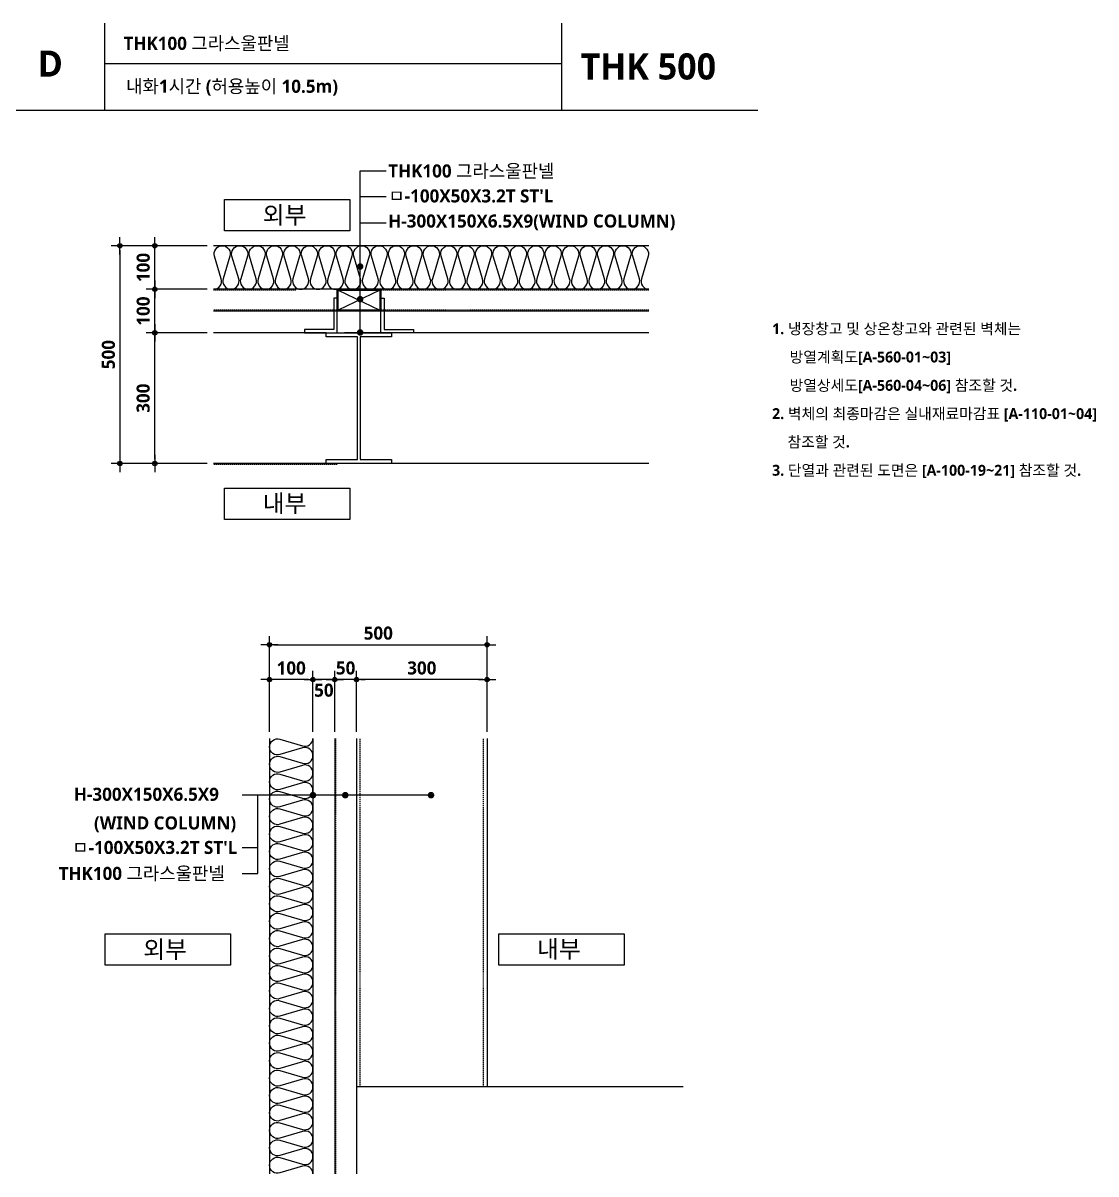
# Model space of a CAD drawing. Extents: x 200 to 24872, y 200 to 5740.
# Drawn here: x 5607 to 8072, y 3098 to 5740 of the extents above; entities that cross this region are included whole.
import ezdxf
from ezdxf.enums import TextEntityAlignment as Align

# ---------------------------------------------------------------- set-up
doc = ezdxf.new("R2010")
doc.units = 0
doc.header["$LTSCALE"] = 10
doc.header["$MEASUREMENT"] = 0
doc.header["$PDSIZE"] = -2
doc.linetypes.add('HID', pattern=[2.3, 1.5, -0.8])
doc.layers.get('0').update_dxf_attribs({"linetype": 'CONTINUOUS'})
doc.layers.get('Defpoints').update_dxf_attribs({"color": 143, "linetype": 'CONTINUOUS'})
for name, color, linetype in [('0STL', 3, 'CONTINUOUS'), ('A-ANNO-GRA1', 7, 'CONTINUOUS'), ('A-ANNO-LEAD', 4, 'CONTINUOUS'), ('A-ANNO-TEXT1', 7, 'CONTINUOUS'), ('A-CON', 2, 'CONTINUOUS'), ('A-DIM', 7, 'CONTINUOUS'), ('A-insul', 251, 'CONTINUOUS'), ('A-LEADER', 7, 'CONTINUOUS'), ('A-ST-AXIS-BUB', 7, 'CONTINUOUS'), ('A-ST-AXIS-DIM', 7, 'CONTINUOUS'), ('A-STEEL', 7, 'CONTINUOUS'), ('A-WALL-GW', 4, 'CONTINUOUS')]:
    doc.layers.add(name, color=color, linetype=linetype)
doc.styles.add('2020음성 1차', font='NanumGothicBold.ttf')
doc.dimstyles.new('RI-DOT-150', dxfattribs={"dimscale": 150, "dimtxt": 3, "dimasz": 1, "dimexe": 2, "dimexo": 2, "dimgap": 1, "dimtad": 1, "dimdec": 0, "dimzin": 9, "dimdsep": 46, "dimtxsty": '2020음성 1차', "dimcen": 0, "dimclrd": 256, "dimclre": 256, "dimclrt": 3, "dimadec": 0, "dimazin": 0, "dimtm": 1e-09, "dimtfac": 1, "dimtdec": 0, "dimtix": 1, "dimtmove": 2, "dimatfit": 3, "dimfxl": 1.25, "dimtolj": 1, "dimtzin": 0, "dimlwd": -1, "dimlwe": -1, "dimarcsym": 0})

# ---------------------------------------------------------------- blocks, each defined once
blk = doc.blocks.new('각-50X100')
at = {"layer": 'A-STEEL', "color": 1}
for p, q in [((-22.7, -2.3), (22.7, -97.7)), ((-22.7, -97.7), (22.7, -2.3))]:
    blk.add_line(p, q, dxfattribs=at)
at = {"layer": 'A-STEEL'}
blk.add_lwpolyline([(-25, 0), (25, 0), (25, -100), (-25, -100)], close=True, dxfattribs=at)
at = {"layer": 'A-STEEL', "color": 251}
blk.add_lwpolyline([(-22.7, -2.3), (22.7, -2.3), (22.7, -97.7), (-22.7, -97.7)], close=True, dxfattribs=at)
blk = doc.blocks.new('DIMDOT')
at = {"layer": 'A-DIM', "color": 7, "linetype": 'Continuous'}
blk.add_line((-2, 0), (2, 0), dxfattribs=at)
for radius in [0.5, 0.25]:
    blk.add_circle((0, 0), radius, dxfattribs=at)
blk = doc.blocks.new('*D10')
at = {"layer": 'A-ST-AXIS-DIM'}
for p, q in [((6030, 5228.7), (5810, 5228.7)), ((5830, 5218.7), (5830, 4738.7)), ((6030, 4728.7), (5810, 4728.7))]:
    blk.add_line(p, q, dxfattribs=at)
at = {"layer": 'Defpoints', "color": 0}
for p in [(6045, 5228.7), (5830, 4728.7), (6045, 4728.7)]:
    blk.add_point(p, dxfattribs=at)
at = {"layer": 'A-ST-AXIS-DIM', "linetype": 'ByBlock', "xscale": 10, "yscale": 10, "zscale": 10}
for p, rotation in [((5830, 5228.7), 90), ((5830, 4728.7), 270)]:
    blk.add_blockref('DIMDOT', p, dxfattribs=dict(at, rotation=rotation))
at = {"layer": 'A-ST-AXIS-DIM', "color": 3, "ltscale": 10, "insert": (5803.5, 4978.7), "char_height": 30, "attachment_point": 5, "rotation": 90, "style": '2020음성 1차'}
blk.add_mtext('\\A1;500', dxfattribs=at)
blk = doc.blocks.new('*D11')
at = {"layer": 'A-ST-AXIS-DIM'}
for p, q in [((6030, 5028.7), (5890, 5028.7)), ((5910, 4738.7), (5910, 5018.7)), ((6030, 4728.7), (5890, 4728.7))]:
    blk.add_line(p, q, dxfattribs=at)
at = {"layer": 'Defpoints', "color": 0}
for p in [(5910, 5028.7), (6045, 5028.7), (6045, 4728.7)]:
    blk.add_point(p, dxfattribs=at)
at = {"layer": 'A-ST-AXIS-DIM', "linetype": 'ByBlock', "xscale": 10, "yscale": 10, "zscale": 10}
for p, rotation in [((5910, 5028.7), 90), ((5910, 4728.7), 270)]:
    blk.add_blockref('DIMDOT', p, dxfattribs=dict(at, rotation=rotation))
at = {"layer": 'A-ST-AXIS-DIM', "color": 3, "ltscale": 10, "insert": (5883.4, 4878.7), "char_height": 30, "attachment_point": 5, "rotation": 90, "style": '2020음성 1차'}
blk.add_mtext('\\A1;300', dxfattribs=at)
blk = doc.blocks.new('*D12')
at = {"layer": 'A-ST-AXIS-DIM'}
for p, q in [((6030, 5128.7), (5890, 5128.7)), ((5910, 5038.7), (5910, 5118.7)), ((6030, 5028.7), (5890, 5028.7))]:
    blk.add_line(p, q, dxfattribs=at)
at = {"layer": 'Defpoints', "color": 0}
for p in [(5910, 5128.7), (6045, 5128.7), (6045, 5028.7)]:
    blk.add_point(p, dxfattribs=at)
at = {"layer": 'A-ST-AXIS-DIM', "linetype": 'ByBlock', "xscale": 10, "yscale": 10, "zscale": 10}
for p, rotation in [((5910, 5128.7), 90), ((5910, 5028.7), 270)]:
    blk.add_blockref('DIMDOT', p, dxfattribs=dict(at, rotation=rotation))
at = {"layer": 'A-ST-AXIS-DIM', "color": 3, "ltscale": 10, "insert": (5883.5, 5078.7), "char_height": 30, "attachment_point": 5, "rotation": 90, "style": '2020음성 1차'}
blk.add_mtext('\\A1;100', dxfattribs=at)
blk = doc.blocks.new('*D13')
at = {"layer": 'A-ST-AXIS-DIM'}
for p, q in [((6030, 5228.7), (5890, 5228.7)), ((5910, 5138.7), (5910, 5218.7)), ((6030, 5128.7), (5890, 5128.7))]:
    blk.add_line(p, q, dxfattribs=at)
at = {"layer": 'Defpoints', "color": 0}
for p in [(5910, 5228.7), (6045, 5228.7), (6045, 5128.7)]:
    blk.add_point(p, dxfattribs=at)
at = {"layer": 'A-ST-AXIS-DIM', "linetype": 'ByBlock', "xscale": 10, "yscale": 10, "zscale": 10}
for p, rotation in [((5910, 5228.7), 90), ((5910, 5128.7), 270)]:
    blk.add_blockref('DIMDOT', p, dxfattribs=dict(at, rotation=rotation))
at = {"layer": 'A-ST-AXIS-DIM', "color": 3, "ltscale": 10, "insert": (5883.5, 5178.7), "char_height": 30, "attachment_point": 5, "rotation": 90, "style": '2020음성 1차'}
blk.add_mtext('\\A1;100', dxfattribs=at)
blk = doc.blocks.new('SYM-DOT')
at = {"layer": 'A-LEADER', "const_width": 7.5}
blk.add_lwpolyline([(-7.1, 1.8, 1), (0.4, 1.8, 1)], format="xyb", close=True, dxfattribs=at)
blk = doc.blocks.new('*D14')
at = {"layer": 'A-ST-AXIS-DIM'}
for p, q in [((6173.4, 4112.7), (6173.4, 4332.7)), ((6183.4, 4312.7), (6663.4, 4312.7)), ((6673.4, 4112.7), (6673.4, 4332.7))]:
    blk.add_line(p, q, dxfattribs=at)
at = {"layer": 'Defpoints', "color": 0}
for p in [(6673.4, 4312.7), (6173.4, 4097.7), (6673.4, 4097.7)]:
    blk.add_point(p, dxfattribs=at)
at = {"layer": 'A-ST-AXIS-DIM', "linetype": 'ByBlock', "xscale": 10, "yscale": 10, "zscale": 10, "rotation": 180}
blk.add_blockref('DIMDOT', (6173.4, 4312.7), dxfattribs=at)
at = {"layer": 'A-ST-AXIS-DIM', "linetype": 'ByBlock', "xscale": 10, "yscale": 10, "zscale": 10}
blk.add_blockref('DIMDOT', (6673.4, 4312.7), dxfattribs=at)
at = {"layer": 'A-ST-AXIS-DIM', "color": 3, "ltscale": 10, "insert": (6423.4, 4339.2), "char_height": 30, "attachment_point": 5, "style": '2020음성 1차'}
blk.add_mtext('\\A1;500', dxfattribs=at)
blk = doc.blocks.new('*D15')
at = {"layer": 'A-ST-AXIS-DIM'}
for p, q in [((6373.4, 4112.7), (6373.4, 4252.7)), ((6663.4, 4232.7), (6383.4, 4232.7)), ((6673.4, 4112.7), (6673.4, 4252.7))]:
    blk.add_line(p, q, dxfattribs=at)
at = {"layer": 'Defpoints', "color": 0}
for p in [(6373.4, 4232.7), (6373.4, 4097.7), (6673.4, 4097.7)]:
    blk.add_point(p, dxfattribs=at)
at = {"layer": 'A-ST-AXIS-DIM', "linetype": 'ByBlock', "xscale": 10, "yscale": 10, "zscale": 10, "rotation": 180}
blk.add_blockref('DIMDOT', (6373.4, 4232.7), dxfattribs=at)
at = {"layer": 'A-ST-AXIS-DIM', "linetype": 'ByBlock', "xscale": 10, "yscale": 10, "zscale": 10}
blk.add_blockref('DIMDOT', (6673.4, 4232.7), dxfattribs=at)
at = {"layer": 'A-ST-AXIS-DIM', "color": 3, "ltscale": 10, "insert": (6523.4, 4259.2), "char_height": 30, "attachment_point": 5, "style": '2020음성 1차'}
blk.add_mtext('\\A1;300', dxfattribs=at)
blk = doc.blocks.new('*D16')
at = {"layer": 'A-ST-AXIS-DIM'}
for p, q in [((6313.4, 4232.7), (6303.4, 4232.7)), ((6323.4, 4112.7), (6323.4, 4252.7)), ((6373.4, 4232.7), (6323.4, 4232.7)), ((6373.4, 4112.7), (6373.4, 4252.7)), ((6383.4, 4232.7), (6393.4, 4232.7))]:
    blk.add_line(p, q, dxfattribs=at)
at = {"layer": 'Defpoints', "color": 0}
for p in [(6323.4, 4232.7), (6323.4, 4097.7), (6373.4, 4097.7)]:
    blk.add_point(p, dxfattribs=at)
at = {"layer": 'A-ST-AXIS-DIM', "linetype": 'ByBlock', "xscale": 10, "yscale": 10, "zscale": 10}
blk.add_blockref('DIMDOT', (6323.4, 4232.7), dxfattribs=at)
at = {"layer": 'A-ST-AXIS-DIM', "linetype": 'ByBlock', "xscale": 10, "yscale": 10, "zscale": 10, "rotation": 180}
blk.add_blockref('DIMDOT', (6373.4, 4232.7), dxfattribs=at)
at = {"layer": 'A-ST-AXIS-DIM', "color": 3, "ltscale": 10, "insert": (6348.4, 4259.2), "char_height": 30, "attachment_point": 5, "style": '2020음성 1차'}
blk.add_mtext('\\A1;50', dxfattribs=at)
blk = doc.blocks.new('*D17')
at = {"layer": 'A-ST-AXIS-DIM'}
for p, q in [((6173.4, 4112.7), (6173.4, 4252.7)), ((6263.4, 4232.7), (6183.4, 4232.7)), ((6273.4, 4112.7), (6273.4, 4252.7))]:
    blk.add_line(p, q, dxfattribs=at)
at = {"layer": 'Defpoints', "color": 0}
for p in [(6173.4, 4232.7), (6173.4, 4097.7), (6273.4, 4097.7)]:
    blk.add_point(p, dxfattribs=at)
at = {"layer": 'A-ST-AXIS-DIM', "linetype": 'ByBlock', "xscale": 10, "yscale": 10, "zscale": 10, "rotation": 180}
blk.add_blockref('DIMDOT', (6173.4, 4232.7), dxfattribs=at)
at = {"layer": 'A-ST-AXIS-DIM', "linetype": 'ByBlock', "xscale": 10, "yscale": 10, "zscale": 10}
blk.add_blockref('DIMDOT', (6273.4, 4232.7), dxfattribs=at)
at = {"layer": 'A-ST-AXIS-DIM', "color": 3, "ltscale": 10, "insert": (6223.4, 4259.1), "char_height": 30, "attachment_point": 5, "style": '2020음성 1차'}
blk.add_mtext('\\A1;100', dxfattribs=at)
blk = doc.blocks.new('*D36')
at = {"layer": 'A-ST-AXIS-DIM'}
for p, q in [((6263.4, 4232.7), (6253.4, 4232.7)), ((6273.4, 4112.7), (6273.4, 4252.7)), ((6323.4, 4232.7), (6273.4, 4232.7)), ((6323.4, 4112.7), (6323.4, 4252.7)), ((6333.4, 4232.7), (6343.4, 4232.7))]:
    blk.add_line(p, q, dxfattribs=at)
at = {"layer": 'Defpoints', "color": 0}
for p in [(6273.4, 4232.7), (6273.4, 4097.7), (6323.4, 4097.7)]:
    blk.add_point(p, dxfattribs=at)
at = {"layer": 'A-ST-AXIS-DIM', "linetype": 'ByBlock', "xscale": 10, "yscale": 10, "zscale": 10}
blk.add_blockref('DIMDOT', (6273.4, 4232.7), dxfattribs=at)
at = {"layer": 'A-ST-AXIS-DIM', "linetype": 'ByBlock', "xscale": 10, "yscale": 10, "zscale": 10, "rotation": 180}
blk.add_blockref('DIMDOT', (6323.4, 4232.7), dxfattribs=at)
at = {"layer": 'A-ST-AXIS-DIM', "color": 3, "ltscale": 10, "insert": (6298.4, 4208.2), "char_height": 30, "attachment_point": 5, "style": '2020음성 1차'}
blk.add_mtext('\\A1;50', dxfattribs=at)

msp = doc.modelspace()

# ---------------------------------------------------------------- linework, layer by layer
at = {"layer": '0STL'}
msp.add_lwpolyline([(6304, 4728.7), (6304, 4737.7), (6376, 4737.7), (6376, 5019.7), (6304, 5019.7), (6304, 5028.7), (6454, 5028.7), (6454, 5019.7), (6382, 5019.7), (6382, 4737.7), (6454, 4737.7), (6454, 4728.7)], close=True, dxfattribs=at)
at = {"layer": 'A-ANNO-GRA1'}
for p, q in [((5795, 5540), (5795, 5740)), ((6845, 5540), (6845, 5740)), ((5795, 5646.7), (6845, 5646.7)), ((200, 5540), (7295, 5540))]:
    msp.add_line(p, q, dxfattribs=at)
at = {"layer": 'A-ANNO-LEAD'}
for p, q in [((6441.8, 5340.8), (6381.8, 5340.8)), ((6441.8, 5280.8), (6381.8, 5280.8)), ((6146.9, 3787.3), (6146.9, 3967.3)), ((6110.9, 3847.3), (6146.9, 3847.3)), ((6110.9, 3787.3), (6146.9, 3787.3))]:
    msp.add_line(p, q, dxfattribs=at)
for points in [[(6381.8, 5028.7), (6381.8, 5400.8), (6441.8, 5400.8)], [(6548.2, 3967.3), (6213, 3967.3), (6110.9, 3967.3)]]:
    msp.add_lwpolyline(points, dxfattribs=at)
at = {"layer": 'A-CON'}
for p, q in [((7124, 3297.7), (6373.4, 3297.7)), ((6373.4, 3297.7), (6373.4, 3097.7))]:
    msp.add_line(p, q, dxfattribs=at)
at = {"layer": 'A-insul'}
for points in [[(6045, 5128.7, 0.509267), (6045, 5128.7, 0.509267), (6062.6, 5152.9), (6047.3, 5204.4, -0.509267), (6065, 5228.7, -0.509267), (6082.6, 5204.4), (6067.3, 5152.9, 0.509267), (6085, 5128.7, 0.509267), (6102.7, 5152.9), (6087.3, 5204.4, -0.509267), (6105, 5228.7, -0.509267), (6122.7, 5204.4), (6107.3, 5152.9, 0.509267), (6125, 5128.7, 0.509267), (6142.7, 5152.9), (6127.4, 5204.4, -0.509267), (6145, 5228.7, -0.509267), (6162.7, 5204.4), (6147.4, 5152.9, 0.509267), (6165, 5128.7, 0.509267), (6182.7, 5152.9), (6167.4, 5204.4, -0.509267), (6185, 5228.7, -0.509267), (6202.7, 5204.4), (6187.4, 5152.9, 0.509267), (6205, 5128.7, 0.509267), (6222.7, 5152.9), (6207.4, 5204.4, -0.509267), (6225.1, 5228.7, -0.509267), (6242.7, 5204.4), (6227.4, 5152.9, 0.509267), (6245.1, 5128.7, 0.509267), (6262.7, 5152.9), (6247.4, 5204.4, -0.509267), (6265.1, 5228.7, -0.509267), (6282.7, 5204.4), (6267.4, 5152.9, 0.509267), (6285.1, 5128.7, 0.509267), (6302.8, 5152.9), (6287.4, 5204.4, -0.509267), (6305.1, 5228.7, -0.509267), (6322.8, 5204.4), (6307.4, 5152.9, 0.509267), (6325.1, 5128.7, 0.509267), (6342.8, 5152.9), (6327.5, 5204.4, -0.509267), (6345.1, 5228.7, -0.509267), (6362.8, 5204.4), (6347.5, 5152.9, 0.509267), (6365.1, 5128.7, 0.509267), (6382.8, 5152.9), (6367.5, 5204.4, -0.509267), (6385.1, 5228.7, -0.509267), (6402.8, 5204.4), (6387.5, 5152.9, 0.509267), (6405.1, 5128.7, 0.509267), (6422.8, 5152.9), (6407.5, 5204.4, -0.509267), (6425.2, 5228.7, -0.509267), (6442.8, 5204.4), (6427.5, 5152.9, 0.509267), (6445.2, 5128.7, 0.509267), (6462.8, 5152.9), (6447.5, 5204.4, -0.509267), (6465.2, 5228.7, -0.509267), (6482.8, 5204.4), (6467.5, 5152.9, 0.509267), (6485.2, 5128.7, 0.509267), (6502.9, 5152.9), (6487.5, 5204.4, -0.509267), (6505.2, 5228.7, -0.509267), (6522.9, 5204.4), (6507.5, 5152.9, 0.509267), (6525.2, 5128.7, 0.509267), (6542.9, 5152.9), (6527.6, 5204.4, -0.509267), (6545.2, 5228.7, -0.509267), (6562.9, 5204.4), (6547.6, 5152.9, 0.509267), (6565.2, 5128.7, 0.509267), (6582.9, 5152.9), (6567.6, 5204.4, -0.509267), (6585.2, 5228.7, -0.509267), (6602.9, 5204.4), (6587.6, 5152.9, 0.509267), (6605.2, 5128.7, 0.509267), (6622.9, 5152.9), (6607.6, 5204.4, -0.509267), (6625.3, 5228.7, -0.509267), (6642.9, 5204.4), (6627.6, 5152.9, 0.509267), (6645.3, 5128.7, 0.509267), (6662.9, 5152.9), (6647.6, 5204.4, -0.509267), (6665.3, 5228.7, -0.509267), (6682.9, 5204.4), (6667.6, 5152.9, 0.509267), (6685.3, 5128.7, 0.509267), (6703, 5152.9), (6687.6, 5204.4, -0.509267), (6705.3, 5228.7, -0.509267), (6723, 5204.4), (6707.6, 5152.9, 0.509267), (6725.3, 5128.7, 0.509267), (6743, 5152.9), (6727.7, 5204.4, -0.509267), (6745.3, 5228.7, -0.509267), (6763, 5204.4), (6747.7, 5152.9, 0.509267), (6765.3, 5128.7, 0.509267), (6783, 5152.9), (6767.7, 5204.4, -0.509267), (6785.3, 5228.7, -0.509267), (6803, 5204.4), (6787.7, 5152.9, 0.509267), (6805.3, 5128.7, 0.509267), (6823, 5152.9), (6807.7, 5204.4, -0.509267), (6825.4, 5228.7, -0.509267), (6843, 5204.4), (6827.7, 5152.9, 0.509267), (6845.4, 5128.7, 0.509267), (6863, 5152.9), (6847.7, 5204.4, -0.509267), (6865.4, 5228.7, -0.509267), (6883, 5204.4), (6867.7, 5152.9, 0.509267), (6885.4, 5128.7, 0.509267), (6903.1, 5152.9), (6887.7, 5204.4, -0.509267), (6905.4, 5228.7, -0.509267), (6923.1, 5204.4), (6907.7, 5152.9, 0.509267), (6925.4, 5128.7, 0.509267), (6943.1, 5152.9), (6927.8, 5204.4, -0.509267), (6945.4, 5228.7, -0.509267), (6963.1, 5204.4), (6947.8, 5152.9, 0.509267), (6965.4, 5128.7, 0.509267), (6983.1, 5152.9), (6967.8, 5204.4, -0.509267), (6985.4, 5228.7, -0.509267), (7003.1, 5204.4), (6987.8, 5152.9, 0.509267), (7005.4, 5128.7, 0.509267), (7023.1, 5152.9), (7007.8, 5204.4, -0.509267), (7025.5, 5228.7, -0.509267), (7043.1, 5204.4), (7027.8, 5152.9, 0.500805), (7045, 5128.7)], [(6273.4, 3097.7, 0.509267), (6273.4, 3097.7, 0.509267), (6249.2, 3115.4), (6197.6, 3100, -0.509267), (6173.4, 3117.7, -0.509267), (6197.6, 3135.4), (6249.2, 3120, 0.509267), (6273.4, 3137.7, 0.509267), (6249.2, 3155.4), (6197.6, 3140.1, -0.509267), (6173.4, 3157.7, -0.509267), (6197.6, 3175.4), (6249.2, 3160.1, 0.509267), (6273.4, 3177.7, 0.509267), (6249.2, 3195.4), (6197.6, 3180.1, -0.509267), (6173.4, 3197.7, -0.509267), (6197.6, 3215.4), (6249.2, 3200.1, 0.509267), (6273.4, 3217.7, 0.509267), (6249.2, 3235.4), (6197.6, 3220.1, -0.509267), (6173.4, 3237.8, -0.509267), (6197.6, 3255.4), (6249.2, 3240.1, 0.509267), (6273.4, 3257.8, 0.509267), (6249.2, 3275.4), (6197.6, 3260.1, -0.509267), (6173.4, 3277.8, -0.509267), (6197.6, 3295.4), (6249.2, 3280.1, 0.509267), (6273.4, 3297.8, 0.509267), (6249.2, 3315.5), (6197.6, 3300.1, -0.509267), (6173.4, 3317.8, -0.509267), (6197.6, 3335.5), (6249.2, 3320.1, 0.509267), (6273.4, 3337.8, 0.509267), (6249.2, 3355.5), (6197.6, 3340.2, -0.509267), (6173.4, 3357.8, -0.509267), (6197.6, 3375.5), (6249.2, 3360.2, 0.509267), (6273.4, 3377.8, 0.509267), (6249.2, 3395.5), (6197.6, 3380.2, -0.509267), (6173.4, 3397.8, -0.509267), (6197.6, 3415.5), (6249.2, 3400.2, 0.509267), (6273.4, 3417.8, 0.509267), (6249.2, 3435.5), (6197.6, 3420.2, -0.509267), (6173.4, 3437.9, -0.509267), (6197.6, 3455.5), (6249.2, 3440.2, 0.509267), (6273.4, 3457.9, 0.509267), (6249.2, 3475.5), (6197.6, 3460.2, -0.509267), (6173.4, 3477.9, -0.509267), (6197.6, 3495.5), (6249.2, 3480.2, 0.509267), (6273.4, 3497.9, 0.509267), (6249.2, 3515.6), (6197.6, 3500.2, -0.509267), (6173.4, 3517.9, -0.509267), (6197.6, 3535.6), (6249.2, 3520.2, 0.509267), (6273.4, 3537.9, 0.509267), (6249.2, 3555.6), (6197.6, 3540.3, -0.509267), (6173.4, 3557.9, -0.509267), (6197.6, 3575.6), (6249.2, 3560.3, 0.509267), (6273.4, 3577.9, 0.509267), (6249.2, 3595.6), (6197.6, 3580.3, -0.509267), (6173.4, 3597.9, -0.509267), (6197.6, 3615.6), (6249.2, 3600.3, 0.509267), (6273.4, 3617.9, 0.509267), (6249.2, 3635.6), (6197.6, 3620.3, -0.509267), (6173.4, 3638, -0.509267), (6197.6, 3655.6), (6249.2, 3640.3, 0.509267), (6273.4, 3658, 0.509267), (6249.2, 3675.6), (6197.6, 3660.3, -0.509267), (6173.4, 3678, -0.509267), (6197.6, 3695.6), (6249.2, 3680.3, 0.509267), (6273.4, 3698, 0.509267), (6249.2, 3715.7), (6197.6, 3700.3, -0.509267), (6173.4, 3718, -0.509267), (6197.6, 3735.7), (6249.2, 3720.3, 0.509267), (6273.4, 3738, 0.509267), (6249.2, 3755.7), (6197.6, 3740.4, -0.509267), (6173.4, 3758, -0.509267), (6197.6, 3775.7), (6249.2, 3760.4, 0.509267), (6273.4, 3778, 0.509267), (6249.2, 3795.7), (6197.6, 3780.4, -0.509267), (6173.4, 3798, -0.509267), (6197.6, 3815.7), (6249.2, 3800.4, 0.509267), (6273.4, 3818, 0.509267), (6249.2, 3835.7), (6197.6, 3820.4, -0.509267), (6173.4, 3838.1, -0.509267), (6197.6, 3855.7), (6249.2, 3840.4, 0.509267), (6273.4, 3858.1, 0.509267), (6249.2, 3875.7), (6197.6, 3860.4, -0.509267), (6173.4, 3878.1, -0.509267), (6197.6, 3895.7), (6249.2, 3880.4, 0.509267), (6273.4, 3898.1, 0.509267), (6249.2, 3915.8), (6197.6, 3900.4, -0.509267), (6173.4, 3918.1, -0.509267), (6197.6, 3935.8), (6249.2, 3920.4, 0.509267), (6273.4, 3938.1, 0.509267), (6249.2, 3955.8), (6197.6, 3940.5, -0.509267), (6173.4, 3958.1, -0.509267), (6197.6, 3975.8), (6249.2, 3960.5, 0.509267), (6273.4, 3978.1, 0.509267), (6249.2, 3995.8), (6197.6, 3980.5, -0.509267), (6173.4, 3998.1, -0.509267), (6197.6, 4015.8), (6249.2, 4000.5, 0.509267), (6273.4, 4018.1, 0.509267), (6249.2, 4035.8), (6197.6, 4020.5, -0.509267), (6173.4, 4038.2, -0.509267), (6197.6, 4055.8), (6249.2, 4040.5, 0.509267), (6273.4, 4058.2, 0.509267), (6249.2, 4075.8), (6197.6, 4060.5, -0.509267), (6173.4, 4078.2, -0.509267), (6197.6, 4095.8), (6249.2, 4080.5, 0.500805), (6273.4, 4097.7)]]:
    msp.add_lwpolyline(points, format="xyb", dxfattribs=at)
at = {"layer": 'A-ST-AXIS-BUB'}
for points in [[(6358.1, 5262.6), (6070.1, 5262.6), (6070.1, 5334.6), (6358.1, 5334.6)], [(6358.1, 4599.9), (6070.1, 4599.9), (6070.1, 4671.9), (6358.1, 4671.9)], [(6083.7, 3576.9), (5795.7, 3576.9), (5795.7, 3648.9), (6083.7, 3648.9)], [(6988.1, 3576.9), (6700.1, 3576.9), (6700.1, 3648.9), (6988.1, 3648.9)]]:
    msp.add_lwpolyline(points, close=True, dxfattribs=at)
at = {"layer": 'A-STEEL', "linetype": 'HID', "ltscale": 0.2}
for p, q in [((6234, 5126.4), (6045, 5126.4)), ((7045, 5126.4), (6346, 5126.4)), ((6329, 5081), (6045, 5081)), ((7045, 5081), (6429, 5081)), ((6329, 4726.4), (6045, 4726.4)), ((6325.7, 3097.7), (6325.7, 4097.7)), ((6381.4, 3297.7), (6381.4, 4097.7)), ((6665.4, 3297.7), (6665.4, 4097.7))]:
    msp.add_line(p, q, dxfattribs=at)
at = {"layer": 'A-STEEL'}
for p, q in [((7045, 5078.7), (6045, 5078.7)), ((6304, 5028.7), (6045, 5028.7)), ((7045, 5028.7), (6346, 5028.7)), ((6304, 4728.7), (6045, 4728.7)), ((7045, 4728.7), (6346, 4728.7)), ((6373.4, 4097.7), (6373.4, 3297.7)), ((6673.4, 4097.7), (6673.4, 3297.7))]:
    msp.add_line(p, q, dxfattribs=at)
at = {"layer": 'A-STEEL', "ltscale": 6}
for points in [[(6254, 5028.7), (6329, 5028.7), (6329, 5108.7), (6321, 5108.7), (6321, 5036.7), (6254, 5036.7), (6254, 5028.7)], [(6504, 5028.7), (6429, 5028.7), (6429, 5108.7), (6437, 5108.7), (6437, 5036.7), (6504, 5036.7), (6504, 5028.7)]]:
    msp.add_lwpolyline(points, dxfattribs=at)
at = {"layer": 'A-WALL-GW'}
for p, q in [((7045, 5228.7), (6045, 5228.7)), ((7045, 5128.7), (6045, 5128.7)), ((6173.4, 4097.7), (6173.4, 3097.7)), ((6273.4, 4097.7), (6273.4, 3097.7)), ((6323.4, 4097.7), (6323.4, 3097.7))]:
    msp.add_line(p, q, dxfattribs=at)

# ---------------------------------------------------------------- block references
at = {"rotation": 270}
msp.add_blockref('각-50X100', (6429, 5103.7), dxfattribs=at)
at = {"layer": 'A-ANNO-LEAD'}
for p in [(6385.1, 5179.2), (6385.1, 5104.2), (6385.1, 5027.8), (6276.7, 3965.5), (6350.9, 3965.5), (6547.8, 3965.5)]:
    msp.add_blockref('SYM-DOT', p, dxfattribs=at)

# ---------------------------------------------------------------- texts
at = {"layer": 'A-ANNO-TEXT1', "style": '2020음성 1차'}
for s, height, p in [('THK100 그라스울판넬', 30, (5838.3, 5693.4)), ('THK100 그라스울판넬', 30, (6446.3, 5400.4)), ("ㅁ-100X50X3.2T ST'L", 30, (6446.3, 5343.1)), ('H-300X150X6.5X9(WIND COLUMN)', 30, (6446.3, 5285.4)), ('1. 냉장창고 및 상온창고와 관련된 벽체는 ', 25, (7328, 5038.2)), ('방열계획도[A-560-01~03]', 25, (7368.3, 4973.2)), ('방열상세도[A-560-04~06] 참조할 것.', 25, (7368.3, 4908.2)), ('2. 벽체의 최종마감은 실내재료마감표 [A-110-01~04] ', 25, (7328, 4843.2)), ('참조할 것. ', 25, (7363.3, 4778.2)), ('3. 단열과 관련된 도면은 [A-100-19~21] 참조할 것.', 25, (7328, 4713.2)), ('H-300X150X6.5X9', 30, (5724.3, 3969.4)), ('THK100 그라스울판넬', 30, (5689.2, 3787.7))]:
    msp.add_text(s, height=height, dxfattribs=at).set_placement(p, align=Align.MIDDLE_LEFT)
msp.add_text('D', height=60, dxfattribs=at).set_placement((5670, 5646.7), align=Align.MIDDLE)
msp.add_text('THK 500', height=60, dxfattribs=at).set_placement((7043.7, 5610.3), align=Align.CENTER)
for s, height, p in [('내화1시간 (허용높이 10.5m)', 30, (5844, 5579.8)), ('외부', 40, (6158, 5279.2)), ('내부', 40, (6158, 4617.2)), ('외부', 40, (5883.6, 3593.5)), ('내부', 40, (6788, 3594.2))]:
    msp.add_text(s, height=height, dxfattribs=at).set_placement(p)
for s, p in [(' (WIND COLUMN)', (6096.9, 3903.6)), ("ㅁ-100X50X3.2T ST'L", (6099.6, 3847.3))]:
    msp.add_text(s, height=30, dxfattribs=at).set_placement(p, align=Align.MIDDLE_RIGHT)

# ---------------------------------------------------------------- dimensions: what is measured, and where the dimension line sits
at = {"layer": 'A-ST-AXIS-DIM'}
for base, p1, p2, angle, picture, middle in [((5830, 4728.7), (6045, 5228.7), (6045, 4728.7), 270, '*D10', (5803.5, 4978.7)), ((5910, 5228.7), (6045, 5128.7), (6045, 5228.7), 90, '*D13', (5883.5, 5178.7)), ((5910, 5128.7), (6045, 5028.7), (6045, 5128.7), 90, '*D12', (5883.5, 5078.7)), ((5910, 5028.7), (6045, 4728.7), (6045, 5028.7), 90, '*D11', (5883.4, 4878.7)), ((6173.4, 4232.7), (6273.4, 4097.7), (6173.4, 4097.7), 180, '*D17', (6223.4, 4259.1)), ((6323.4, 4232.7), (6373.4, 4097.7), (6323.4, 4097.7), 180, '*D16', (6348.4, 4259.2)), ((6373.4, 4232.7), (6673.4, 4097.7), (6373.4, 4097.7), 180, '*D15', (6523.4, 4259.2))]:
    dim = msp.add_linear_dim(base=base, p1=p1, p2=p2, angle=angle, dimstyle='RI-DOT-150', override={"dimscale": 10, "dimexo": 1.5, "dimlunit": 6, "dimblk1": 'DIMDOT', "dimblk2": 'DIMDOT', "dimsah": 1}, dxfattribs=at)
    dim.commit()
    dim.dimension.update_dxf_attribs({"geometry": picture, "text_midpoint": middle})
dim = msp.add_linear_dim(base=(6673.4, 4312.7), p1=(6173.4, 4097.7), p2=(6673.4, 4097.7), dimstyle='RI-DOT-150', override={"dimscale": 10, "dimexo": 1.5, "dimlunit": 6, "dimblk1": 'DIMDOT', "dimblk2": 'DIMDOT', "dimsah": 1}, dxfattribs=at)
dim.commit()
dim.dimension.update_dxf_attribs({"geometry": '*D14', "text_midpoint": (6423.4, 4339.2)})
dim = msp.add_linear_dim(base=(6273.4, 4232.7), p1=(6323.4, 4097.7), p2=(6273.4, 4097.7), angle=180, dimstyle='RI-DOT-150', override={"dimscale": 10, "dimexo": 1.5, "dimlunit": 6, "dimblk1": 'DIMDOT', "dimblk2": 'DIMDOT', "dimsah": 1}, dxfattribs=at)
dim.commit()
dim.dimension.update_dxf_attribs({"geometry": '*D36', "text_midpoint": (6298.4, 4208.2), "dimtype": 160})

doc.saveas('drawing.dxf')
